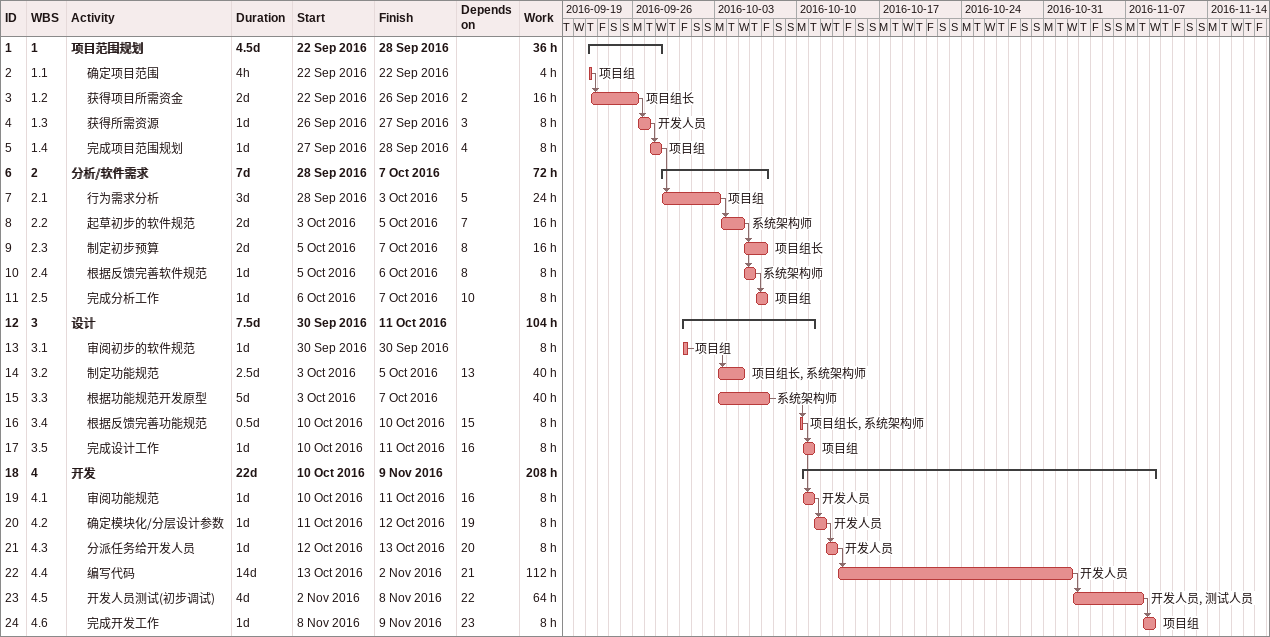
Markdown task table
| ID | WBS | Task | Duration | Start | Finish | Predecessors | Resources | Work (h) |
|---|---|---|---|---|---|---|---|---|
| 1 | 1 | **项目范围规划** | 4.5d | 2016-09-22 | 2016-09-28 |  |  | 36 |
| 2 | 1.1 | 确定项目范围 | 4h | 2016-09-22 | 2016-09-22 |  | 项目组 | 4 |
| 3 | 1.2 | 获得项目所需资金 | 2d | 2016-09-22 | 2016-09-26 | 2 | 项目组长 | 16 |
| 4 | 1.3 | 获得所需资源 | 1d | 2016-09-26 | 2016-09-27 | 3 | 开发人员 | 8 |
| 5 | 1.4 | 完成项目范围规划 | 1d | 2016-09-27 | 2016-09-28 | 4 | 项目组 | 8 |
| 6 | 2 | **分析/软件需求** | 7d | 2016-09-28 | 2016-10-07 |  |  | 72 |
| 7 | 2.1 | 行为需求分析 | 3d | 2016-09-28 | 2016-10-03 | 5 | 项目组 | 24 |
| 8 | 2.2 | 起草初步的软件规范 | 2d | 2016-10-03 | 2016-10-05 | 7 | 系统架构师 | 16 |
| 9 | 2.3 | 制定初步预算 | 2d | 2016-10-05 | 2016-10-07 | 8 | 项目组长 | 16 |
| 10 | 2.4 | 根据反馈完善软件规范 | 1d | 2016-10-05 | 2016-10-06 | 8 | 系统架构师 | 8 |
| 11 | 2.5 | 完成分析工作 | 1d | 2016-10-06 | 2016-10-07 | 10 | 项目组 | 8 |
| 12 | 3 | **设计** | 7.5d | 2016-09-30 | 2016-10-11 |  |  | 104 |
| 13 | 3.1 | 审阅初步的软件规范 | 1d | 2016-09-30 | 2016-09-30 |  | 项目组 | 8 |
| 14 | 3.2 | 制定功能规范 | 2.5d | 2016-10-03 | 2016-10-05 | 13 | 项目组长, 系统架构师 | 40 |
| 15 | 3.3 | 根据功能规范开发原型 | 5d | 2016-10-03 | 2016-10-07 |  | 系统架构师 | 40 |
| 16 | 3.4 | 根据反馈完善功能规范 | 0.5d | 2016-10-10 | 2016-10-10 | 15 | 项目组长, 系统架构师 | 8 |
| 17 | 3.5 | 完成设计工作 | 1d | 2016-10-10 | 2016-10-11 | 16 | 项目组 | 8 |
| 18 | 4 | **开发** | 22d | 2016-10-10 | 2016-11-09 |  |  | 208 |
| 19 | 4.1 | 审阅功能规范 | 1d | 2016-10-10 | 2016-10-11 | 16 | 开发人员 | 8 |
| 20 | 4.2 | 确定模块化/分层设计参数 | 1d | 2016-10-11 | 2016-10-12 | 19 | 开发人员 | 8 |
| 21 | 4.3 | 分派任务给开发人员 | 1d | 2016-10-12 | 2016-10-13 | 20 | 开发人员 | 8 |
| 22 | 4.4 | 编写代码 | 14d | 2016-10-13 | 2016-11-02 | 21 | 开发人员 | 112 |
| 23 | 4.5 | 开发人员测试(初步调试) | 4d | 2016-11-02 | 2016-11-08 | 22 | 开发人员, 测试人员 | 64 |
| 24 | 4.6 | 完成开发工作 | 1d | 2016-11-08 | 2016-11-09 | 23 | 项目组 | 8 |
